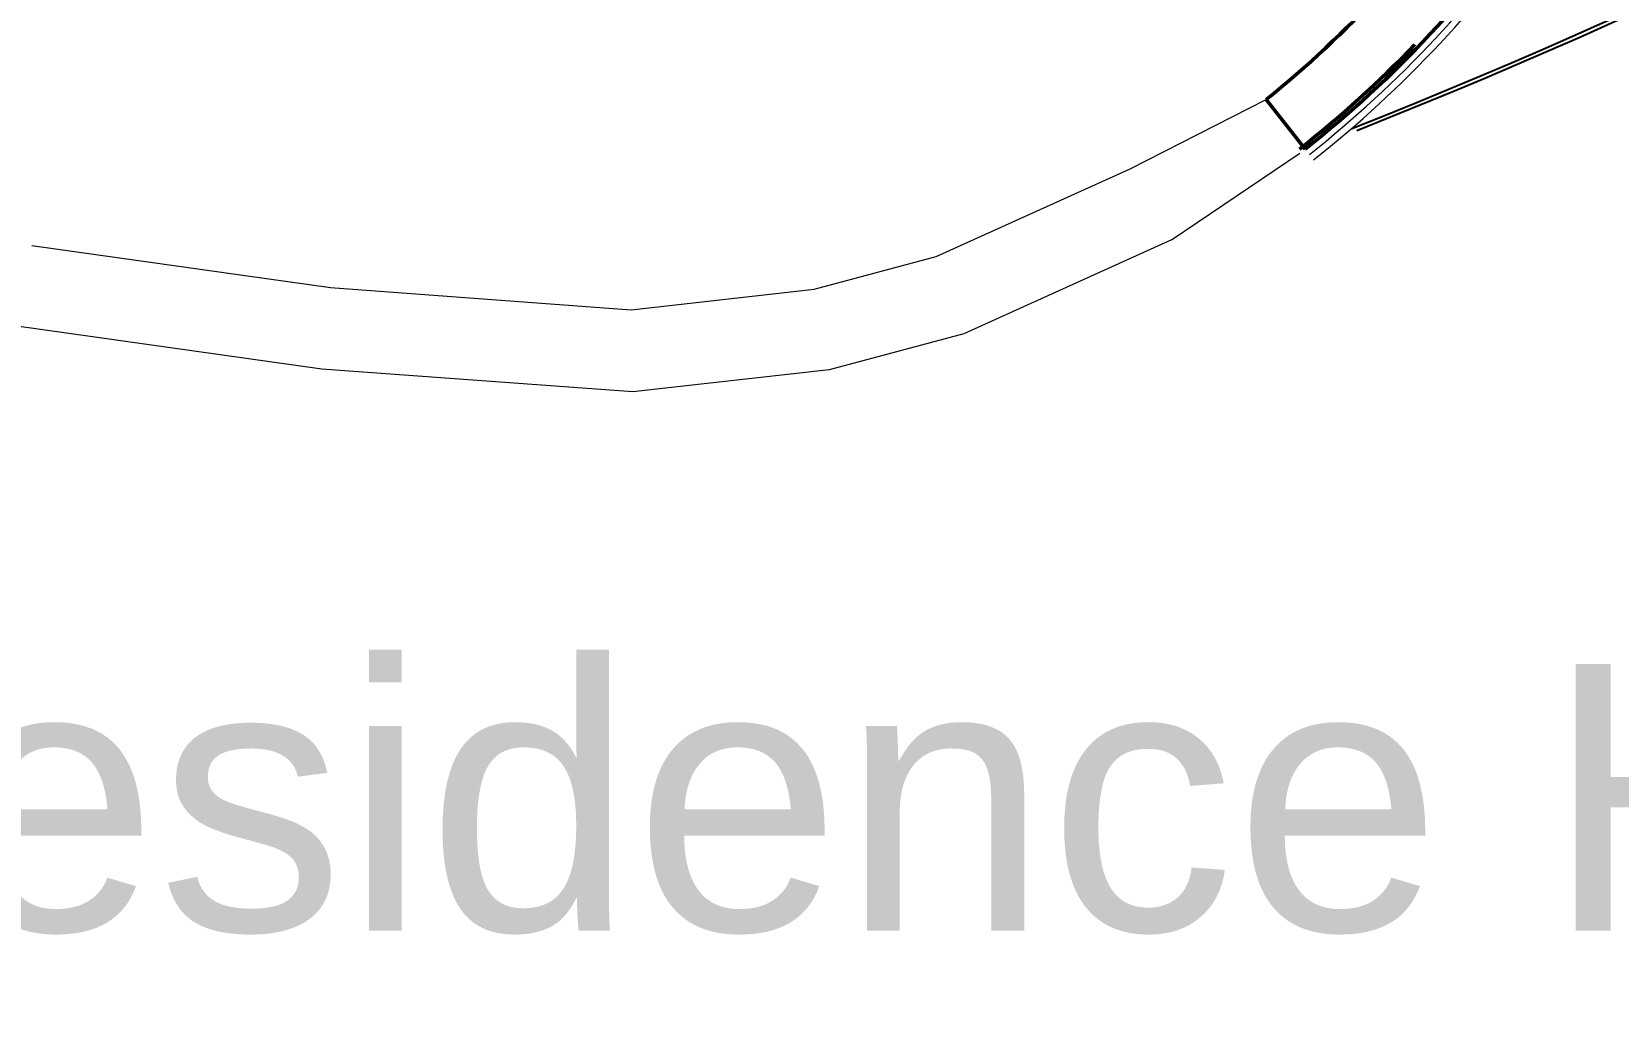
# Model space of a CAD drawing. Header units: inches. Extents: x -460 to 10305, y -938 to 5356.
# Drawn here: x 1401.4 to 1750.6, y -938.2 to -722.7 of the extents above; entities that cross this region are included whole.
import ezdxf
from ezdxf.enums import TextEntityAlignment as Align

# ---------------------------------------------------------------- set-up
doc = ezdxf.new("R2010")
doc.units = ezdxf.units.IN
doc.header["$MEASUREMENT"] = 0
doc.layers.add('01-0263-G-DWG-BFP-ARCH$0$SP-HIDDEN', color=143, linetype='Continuous', lineweight=9)
doc.layers.add('01-0263-G-DWG-BFP-ARCH$0$SP-PRINT_TEXT', color=250, linetype='Continuous', lineweight=13)
doc.layers.add('01-0263-G-DWG-BFP-ARCH$0$SP-STAIRS', color=1, linetype='Continuous')
doc.styles.add('01-0263-G-DWG-BFP-ARCH$0$ARIAL', font='ARIAL', dxfattribs={"height": 0.2})

# ---------------------------------------------------------------- blocks, each defined once
blk = doc.blocks.new('01-0263-G-DWG-BFP-ARCH', base_point=(1295.16, 1352.86))
at = {"layer": '01-0263-G-DWG-BFP-ARCH$0$SP-HIDDEN', "lineweight": 13}
for p, q in [((2938.09, 596.75), (2967.97, 611.96)), ((2947.18, 581.11), (2975.41, 600.17)), ((2895.37, 577.45), (2938.09, 596.75)), ((2696.29, 579.84), (2762.04, 570.6)), ((2947.18, 581.11), (2901.44, 560.44)), ((2868.49, 570.25), (2895.37, 577.45)), ((2762.04, 570.6), (2828.24, 565.72)), ((2828.24, 565.72), (2868.49, 570.25)), ((2760.12, 552.69), (2693.03, 562.12)), ((2901.44, 560.44), (2871.84, 552.51)), ((2828.59, 547.64), (2760.12, 552.69)), ((2871.84, 552.51), (2828.59, 547.64))]:
    blk.add_line(p, q, dxfattribs=at)
at = {"layer": '01-0263-G-DWG-BFP-ARCH$0$SP-HIDDEN', "lineweight": 50}
blk.add_line((2976.56, 601.07), (2967.97, 611.96), dxfattribs=at)
at = {"layer": '01-0263-G-DWG-BFP-ARCH$0$SP-HIDDEN'}
for radius, end in [(250.41, 325.5252), (251.91, 325.5172)]:
    blk.add_arc((2822.34, 796.45), radius, 308.2863, end, dxfattribs=at)
at = {"layer": '01-0263-G-DWG-BFP-ARCH$0$SP-HIDDEN', "lineweight": 50}
blk.add_arc((2821.33, 796.64), 248.91, 308.2121, 316.1203, dxfattribs=at)
for points in [[(2967.97, 611.96), (2985.96, 626.45), (3001.78, 643.56), (3014.83, 662.61)], [(3027.56, 655.59), (3013.41, 634.98), (2996.18, 616.56), (2976.56, 601.07)]]:
    blk.add_open_spline(points, degree=3, dxfattribs=at)
at = {"layer": '01-0263-G-DWG-BFP-ARCH$0$SP-STAIRS'}
for centre in [(2475.01, 1897.21), (2476.12, 1896.82)]:
    blk.add_arc(centre, 1389.34, 291.61631, 311.64565, dxfattribs=at)
at = {"layer": '01-0263-G-DWG-BFP-ARCH$0$SP-PRINT_TEXT', "linetype": 'Continuous', "style": '01-0263-G-DWG-BFP-ARCH$0$ARIAL'}
blk.add_text('0263 UConn Brien McMahon Residence Hall & Dining - G', height=58.6919, dxfattribs=at).set_placement((2589.58, 429.1), align=Align.CENTER)

msp = doc.modelspace()

# ---------------------------------------------------------------- block references
msp.add_blockref('01-0263-G-DWG-BFP-ARCH', (0.26, 3.26))

doc.saveas('drawing.dxf')
